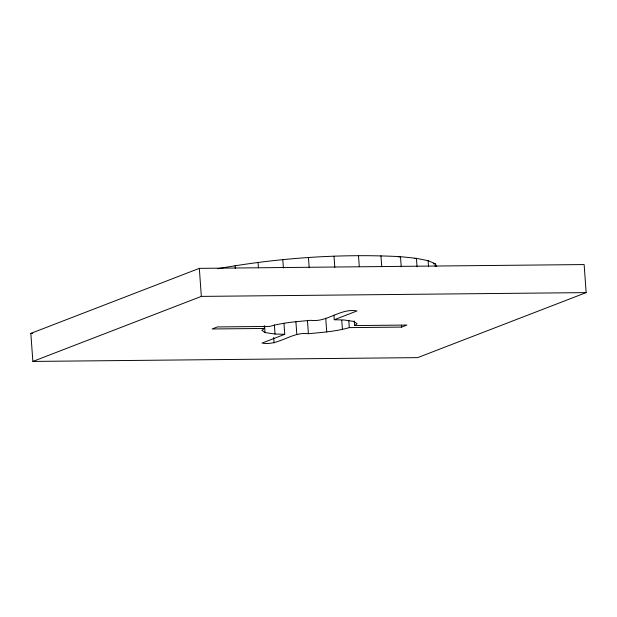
<?xml version="1.0" encoding="UTF-8"?>
<svg xmlns="http://www.w3.org/2000/svg" width="617" height="617" viewBox="0 0 617 617"><rect width="100%" height="100%" fill="white"/><g stroke="black" fill="none" stroke-linecap="round" stroke-linejoin="round"><path stroke-width="0.93" d="M264.246 325.707L264.446 328.452L261.847 330.257L265.055 332.571L275.028 334.044L284.753 334.306L283.967 323.316M354.235 321.002L354.567 325.575L357.158 323.771L353.95 321.457L343.985 319.984L334.26 319.729L333.928 315.148M30.85 333.388L199.33 268.364L584.137 264.562L586.15 292.605L417.67 357.629L32.863 361.431L30.85 333.388L32.77 333.373M32.863 361.431L201.335 296.399L586.15 292.605M284.753 334.306L262.009 343.083C278.66 346.16 291.802 331.368 308.407 333.72C322.105 332.37 336.018 331.499 349.291 327.612L401.605 327.095L406.881 325.059L354.567 325.575M334.26 319.729L357.004 310.945C340.353 307.875 327.211 322.66 310.606 320.316C296.9 321.658 282.995 322.529 269.722 326.416L217.408 326.933L212.132 328.969L264.446 328.452M398.613 257.05L400.502 256.664L416.429 258.338L428.098 260.69L435.085 263.621L436.689 266.343M217.639 268.719C277.858 257.952 339.389 253.556 400.502 256.664L401.227 266.822M414.593 258.631L416.429 258.338L417.023 266.652M433.242 263.791L435.085 263.621L435.278 266.39M428.098 260.69L428.499 266.228M401.474 325.267L401.605 327.095M380.936 255.731L381.73 266.814M358.492 255.569L359.287 266.652M348.767 320.292L349.291 327.612M341.764 320.308L342.42 329.463M334.013 256.194L334.807 267.277M325.737 318.233L326.725 331.969M308.461 257.574L309.186 267.732M307.49 320.902L308.407 333.72M295.882 321.364L296.8 334.183M282.802 259.657L283.396 267.971M274.364 324.889L275.028 334.044M273.663 337.468L274.056 342.967M264.6 326.162L265.055 332.571M258.037 262.364L258.43 267.901M235.1 265.595L235.301 268.364M199.33 268.364L201.335 296.399"/></g></svg>
